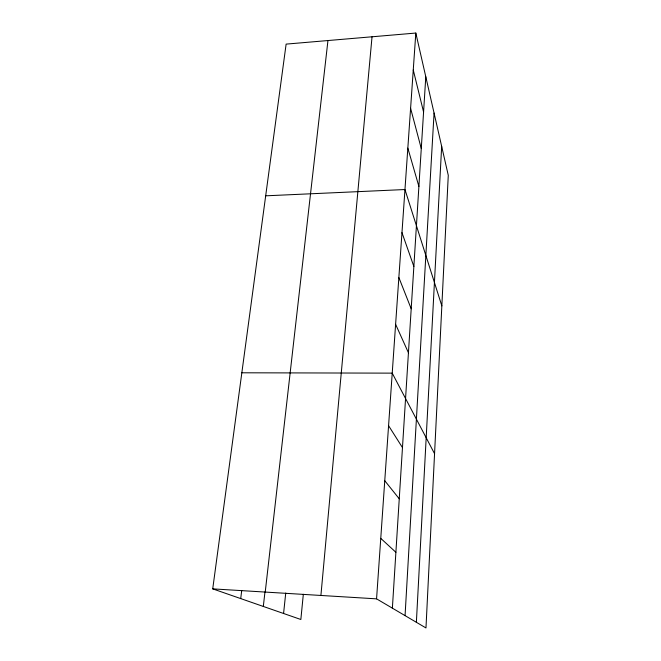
<?xml version="1.0" encoding="UTF-8"?>
<svg xmlns="http://www.w3.org/2000/svg" width="661" height="661" viewBox="0 0 661 661"><rect width="100%" height="100%" fill="white"/><g stroke="black" fill="none" stroke-linecap="round" stroke-linejoin="round"><path stroke-width="0.99" d="M416.372 622.298L441.664 146.362M405.061 615.631L434.07 113.064M303.325 594.305L300.846 619.489L212.726 588.868L286.122 44.113L415.819 33.05L448.274 175.33L425.973 627.95L392.378 608.161L425.791 76.783M392.378 608.161L376.563 598.849L415.819 33.05M320.907 595.462L372.036 36.785M283.577 613.482L285.734 593.057M263.318 606.443L264.945 592.132M265.226 592.066L327.955 40.544M240.72 598.593L241.711 590.513M265.681 195.821L404.962 189.533L441.837 305.878M241.835 372.796L392.221 373.135L434.558 453.702M212.726 588.868L376.563 598.849M380.761 538.368L395.889 552.282M384.76 480.721L399.252 498.815M388.577 425.701L402.475 447.604M395.609 324.311L408.44 352.759M398.856 277.521L411.2 308.778M401.971 232.631L413.86 266.449M407.837 148.114L418.892 186.435M410.597 108.288L421.28 148.576M413.257 69.959L423.577 112.048"/></g></svg>
